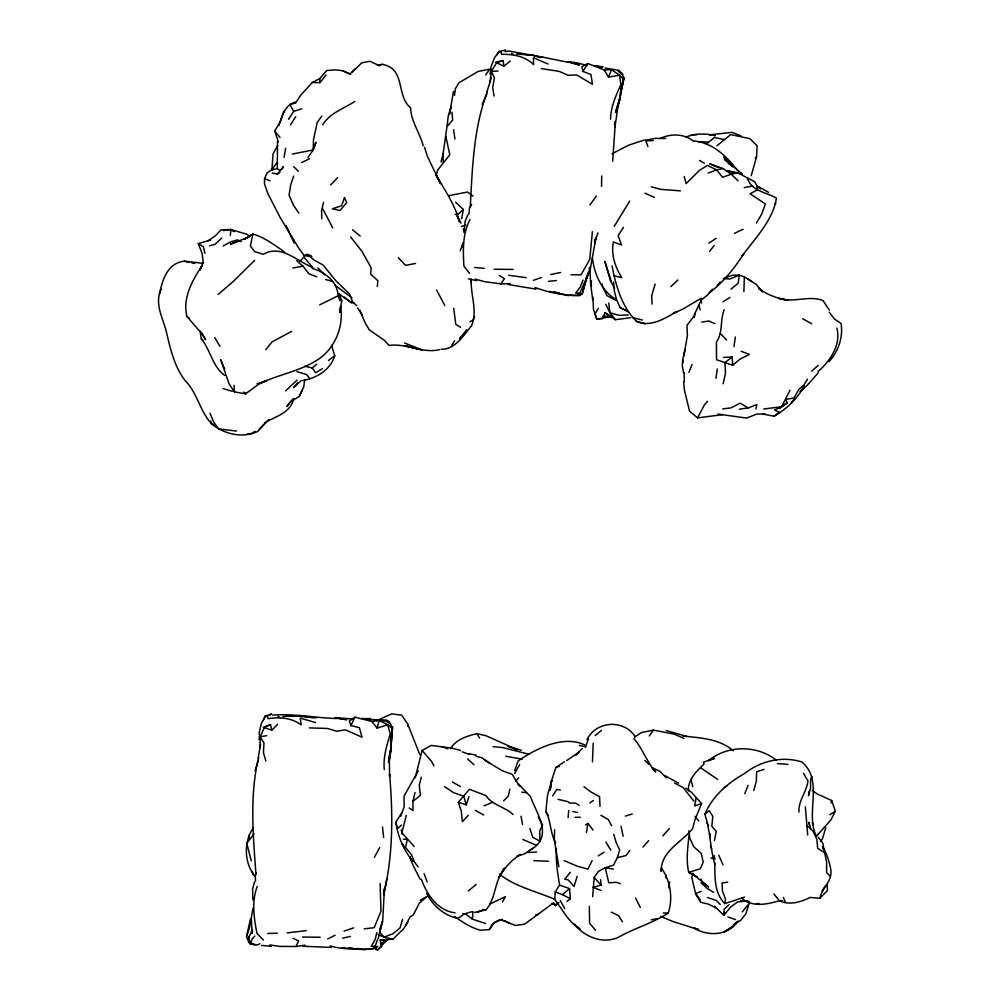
<?xml version="1.0" encoding="UTF-8"?>
<svg xmlns="http://www.w3.org/2000/svg" width="1000" height="1000" viewBox="0 0 1000 1000"><rect width="100%" height="100%" fill="white"/><g stroke="black" fill="none" stroke-linecap="round" stroke-linejoin="round"><path stroke-width="1.5" d="M251.375 918.575L252.05 933.45L252.6 930.925M728.337 170.9L737.925 172.925L754.75 181.775L756.95 185.85L756.925 190.1L750.062 193.75L765.413 204L761.513 214.488L756.45 223.025M277.512 141.2L277.312 168.525L280.1 170.787M277.162 162.387L271.588 169.913L267.1 172.938L264.55 178.538L264.475 183.837L267.875 193.65L280.038 217.312L298.512 247.812L304.188 255.662L311.887 256.688M255.95 874.375C253.25 835.688 249.325 795.7 258.65 757.6M589.8 269.3L589.55 270.413L589.6 267.3M601.525 186.488L601.712 175.975M688.425 790.913C687.913 779.137 696.513 771.4 704.062 763.962L703.375 762.2L714.525 758.363L708.462 760.662C727.613 745.013 756.825 744.825 776.287 760.15M589.35 906.312L589.587 923.213L595.612 930.288M589.55 270.413L589.625 267.525M592.663 896.7L594.163 877.425L598.413 871.413L605.225 867.763L613.538 865.163L617.325 857.663L619.675 849.95L616.2 842.638L613.737 834.362M554.625 829.688L554.3 839.525L558.837 866.762M743.888 291.712L744.375 276.913L739.212 275.138L732.688 275.2L724.613 278M618.925 99.925L614.975 127.037L615.212 124.475L612.675 161.225M751.275 175.6L756.612 156.463L757.113 145.75L749.9 138.688L730.7 134.575L716.925 145.8M798.95 812.087C798.213 800.913 806.513 791.963 808 781L803.512 773.363M271.887 170.238L273.05 153.85L277.7 145.6M383.963 894.775L384.175 890.625M391.112 736.925L390.825 749.6L388.475 762.15L389.162 756.838M610.55 119.213C610.763 107.037 615.962 95.45 620.9 84.488L619.487 75.188L611.525 69.737L604.163 69.938L587.863 63.537L581.838 66.775L582.9 71.4L590.962 74.513L592.45 84.312L576.788 74.963L568.112 75.287L559.113 71.35L541.312 68.587M685.013 349.837L682.65 359.75L682.3 366L683.55 372.812M556.375 848.575C555.65 861.125 557.688 873.05 559.55 885.075L555.25 891.975L554.775 899.587C562.762 909.762 568.35 922.075 579.963 928.925L573.925 924.013C584.475 936.513 601.775 944.338 617.762 937.588C634.038 928.238 652.387 923.3 668.2 913.138C673.2 898.55 670.512 880.85 661.513 868.225M592.388 231.7L589.75 259.45L581 274.875L570.925 274.725M815.738 834.975C805.575 811.338 823.787 780.675 801.875 761.988C782.45 755.775 760.65 760.812 744.725 773.425C727.9 782.95 712.45 796.062 704.825 814.312C710.425 830.688 710 847.925 714.875 864.513L714.812 863.05C715 877.075 714.025 892.8 724.775 903.587L741.75 898.088C752.125 907.625 767.262 904.362 779.425 900.725C789.675 905.537 800.525 902.138 810.113 897.463L819.925 898.225C821.888 887.812 832.738 881.188 830.775 869.412C829.262 861.325 826.775 853.512 822.387 846.5L824.087 851.363M469 213.9L469.438 208.438L471.625 204.5M377.325 286.475L377.812 280.7L370.65 274.037L371.175 267.825L361.987 251.388L350.613 236.962M485.487 923.5L472.35 919.112L472.962 912.025M258.188 758.037L260.55 744.425M568.125 817.55L568.763 810.525M338.938 293.587L341.775 300.812L339.663 312.4L340.625 305.988C343.587 324.65 336.737 344.275 322.137 356.525C304.862 369.95 282.587 373.438 262.9 382.075M593.162 743.25L592.475 761.862M366.737 719.425L386.538 720.088L389.325 721.587L392.425 728.4L390.825 749.6L392.287 726.725M382.225 921.1L378.3 938.45M464.025 232.2L465.138 221.4L467.987 214.537M389.363 755.575L391.388 746.6L389.35 761.525L389.65 776.825L389.575 774.25C393.062 814.2 393.162 854.613 383.85 893.863L384.412 888.625L382.675 921.637L379.9 931.525M598.362 308.325L595.025 313.788L596.825 319.062L610.487 316.737L603.05 316.262L612.438 317.1L604.95 312.812L602.212 318.775L596.825 319.062L593.475 309.413L592.938 297.05M447.15 125.525L448.225 116.112L451 107.062L449.637 113.825L453.462 91.438M709.425 292.787C723.487 282.137 734.488 268.15 744 253.438L741.925 256.288C754.963 238.25 772.812 220.8 776.45 198.15C766.137 191.95 751.4 191.575 747.138 177.537M619.8 96.775L619.113 102.6L616.287 110.925M441 161.962L443.15 153.525L446.925 126.688L452.688 120.062L451.975 112.25M741.237 351.287L749.312 354.425L739.8 359.288L732.688 365.262L716.525 359.7L716.425 342.062C723.162 332.438 719.9 320.25 724.188 309.825M230.275 235.463L230.975 229.675L223.375 230.588M490.05 81.938L491.35 71.3L490.7 67.787L494.2 58.312L498.975 51.513L505.575 50M555.625 842.65C550.05 833.05 551.087 821.25 545.85 811.575L547.487 795.512L551.65 780.6L550.2 789.812L551.65 780.6M809.087 791.162L808.512 795.713L810.525 788.462L810.625 778.8L812.188 776.9M304.713 379.588L303.738 386.987L299.262 396.413L290.525 401.775L286.725 406.562L292.75 399.038M259.037 739.412L259.5 735.9M253.075 908.075L249.275 928.562L246.525 936.6L248.962 942.55L253 943.787M688.913 835.938C687.725 847.975 685.987 860.487 688.713 872.362L697.45 877.175L688.713 872.362L700.3 868.787L703.213 862.175L701.275 853.425L693.688 846.65L689.837 838.238L688.85 830.775M454.475 95.4L455.387 88.725L458.95 82.762L478.013 71.513L489.75 69.112L485.662 74.938M620.837 90.425L619.5 100.175L615.612 112.325L616.225 109.6M683.812 356.025L687.387 335.725L686.988 325.387L693.25 317.075L701.112 300.188L707.45 295.05L712.438 289.175M470.262 207.35C472.35 168.625 473.387 128.463 487.337 91.8M733.988 346.562L735.362 336.987M709.675 837.85L710.275 833.65M715.938 378.25L717.288 369.025M668.812 887.862L669.688 881.925M250.562 918.662L246.525 936.6M586.45 832.375L587.913 823.45L585.45 825M724.775 903.587L725.525 899.062L722.45 891.087L722.1 882.95L727.65 882.163M284.075 157.425L285.663 148.15M390.462 752.25L388.963 760.675C391.45 749.562 390.975 738.15 392.6 726.862L390.425 741.025M594.763 243.388L595.262 240.662M696.15 797.625L694.663 805.975L701.6 803.562L691.425 792.262L685.875 788.225M461.662 218.787L463.338 209.513L455.6 202.125M383.525 893.25L384.012 890.575M614.55 124.4L615.1 121.475L614.587 124.025M383.85 893.863L386.85 878.787M597.925 232.887L594.775 242.475L595.975 237.338L590.175 269.875L579.862 293.125L578.112 294.025L582.175 293.9L586.663 277.938L582.175 293.9L579.712 295.438C564.525 295.825 549.062 292.638 534.963 287.488M714.425 840.475L716.3 831.388L711.8 826.25L712.825 816.4L709.25 810.662L704.825 814.312M406.287 815.35L401.9 832.738L414.175 846.562M486.838 92.175L491.337 77.6M694.3 317.538L695.263 313.087M509.837 789.1L508.275 796.15L503.6 800.825M755.875 408.988L756.862 404.525L748.275 407.925L739.375 409.175M723.088 383.8L725.487 373.212L725 362.463L732.188 356.962L732.688 365.262M605.025 68L618.888 70.35L622.513 74L623.7 79.325L619.5 100.175L623.763 77.65M323.575 202.325L321.587 210.7L321.75 218.875M409.175 808L412.975 810.537L412.925 801.3L415 792.55M460.575 750.475L452.362 748.225L431.238 745.425L422.1 750.462L415.262 777.725M379.8 930.225L380.838 926.087M376.838 932.613L375 939.887L371.15 946.475L375.3 945.975L377.638 939.188M421.3 777.188L419.263 785.225L420.375 795.375L412.925 801.3M489.963 73.8L491.15 69.237M384.3 769.6C383.013 757.5 386.75 745.362 390.288 733.875L387.738 724.812L377.1 728.075L379.162 720.387L387.738 724.812L392.425 728.4M753.775 790.525L756.338 780.987L756.675 771.725L764.062 769.388M692.9 873.175L691.775 877.288L695.675 894.038L700.662 902.237L708.475 904.163L716.55 908.175L723.838 915.325L730.638 907.038L737.613 901.95L747.463 900.9L740.662 901.112L749.475 901.575M253.3 827.938C243.375 841.888 244.112 863.925 255.438 876.663M436.087 175.775L437.663 170.062L449.825 154.787L445.788 136.213M254.575 881.787L252.6 888.95L252.838 899.812M462.1 246.863L463.25 242.75L460.262 250.65M564.438 761.825L555.825 767.525L551.337 781.612M620.513 92.562L624.062 77.825L620.65 90.275M616.587 108.362L620.425 97.263L616.7 109.562M655.113 284.05L651.725 295.65L652.038 304.125M402.6 919.287L400.075 927.875L393 933.725L384.188 937.087L378.113 934.65M342.537 70.662L350.588 74.3L342.537 70.662L335.337 69.875L326.763 70.512L319.725 78.6L312.312 82.463L300.675 95.213L296.325 101.875C284.762 104.188 282.275 116.325 278.812 125.712M825.788 827.7L822.438 838.838L820.812 841.488M159.4 294.075C162.438 280.025 167.35 262.95 184.387 261.175L203.25 263.35M577.163 876.3L574.05 886.488L568.225 879.912L564.725 879.1L570.4 872.325M255.1 770.638L258.363 760.062M724.737 912.4L723.838 915.325L724.075 909.362L728.988 904.725M701.6 803.562L695.025 819.55L692.55 828.838C681.4 842.463 660.837 851.112 661.213 871.35L660.913 868.512M594.525 241.812L595.337 239.225M830.9 802.887L831.65 800.512L817.038 793.863L812.188 790.337M585.55 747.475L588.4 738.787M513.075 814.525C504.925 806.737 492.375 805.35 485.863 795.575L469.4 789.262L458.338 802.288L466.25 804.85L468.963 796.663M293.637 176.075L290.675 185L289.075 195.212L293.35 205.037L298.875 213.175M161.6 288.612C153.338 303.812 163.938 319.25 166.938 334.212C170.688 350.4 174.75 367.1 185.087 380.5C197.45 392.875 199.775 411.213 211.625 423.875C224.088 434.212 242.812 438.663 257.838 431.362L268.85 419.412M471.275 279.075C470.225 294.788 478.05 311.038 471.413 325.913C463.638 335.45 454.925 349.738 441.025 349.275M283.837 111.3L280.238 121.587L274.713 131L278.375 141.862M591.538 280.938L590.625 283.512L592.65 299.713M514.663 770.6L518.088 761.012C535.662 748.7 563.75 734.538 585.013 745.088M583.725 286.188L589.062 271.712M257.262 886.425C251.462 901.162 254.037 918.263 256.913 933.425L263.412 939.95M312.825 150.575L315.975 142.275L313.188 149.95L307.875 157.55M400.662 816.075L404.1 807.05L404.062 796.062L418.225 770.875M586.275 278.05L588.825 271.425M474.613 316.537L473.363 319.762L469.888 321.825M583.038 280.05L580.312 287.05L575.675 293.113L579.862 293.125M688.925 372.438L692.038 364.5M744.8 793.612L748.1 785.362M256.4 872.775L255.275 875.562L255.512 881.025M623.7 79.325L619.487 75.188L608.525 77.112L611.525 69.737M482.212 104.3L486.763 94.2M263.612 719.737L265.225 716.175L271.588 713.875L269.587 715.387M260.125 747.475L260.1 736.762L264.462 727.35L270.525 724.65L271.863 730.163L277.6 724.325M309.35 727.913L327.35 728.45L336.775 731.25L345.337 729.85L362.038 737.2L359.35 727.663L350.962 725.562L354.925 717.15L371.887 721.488L379.162 720.387M789.987 390.312L781.562 406.775L779.15 408.413L787.062 402.975L785.713 399.4L794.05 397.95L798.512 389.888L804.175 384.575L807.513 379.162M282.213 169.062L283.4 166.588L277.475 173.988L272.35 173.1M299.262 396.413L302.375 389.862M556.925 903.062L555.688 905.6L551.938 903.363M248.962 942.55L248.863 937.113L252.537 929.65M552.65 795.875L556.75 789.463L560.388 789.987M331.55 345.275L334.725 355.688C330.45 370.4 315.363 378.95 300.988 380.75L293.65 387.612L297.962 382.475M269.738 944.95L279.55 946.388L295.875 946.525L298.663 940.938L293.012 938.288M592.112 860.588L587.962 869.137L577.163 866.175L564.1 860.55M831.65 800.512L835.337 811.175L830.975 819.8L816.8 835.812M405.7 925.312L409.975 917.062L413.4 914.825L419.3 903.15L427.713 896.062L420.175 900.3M470.075 219.475C462.5 233.375 462.95 250.662 463.925 266.075L469.562 273.35M293.925 398.375C290.338 413.162 275.85 416.262 264.688 422.75M454.613 916.425C462.45 922.188 470.462 927.463 480.225 930.225L489.375 929.575L492.05 924.488L499.875 919.488L515.487 925.462L524.663 924.15L553.638 902.812L555.688 905.6L558.913 902.513M614.212 226.4L629.712 201.05M804.225 385.9C797.525 398.625 786.488 409.137 774.025 416.238L763.238 414.113M374.375 857.262L379.738 847.562M514.562 773.7L519.6 764.688M502.388 902.025L505.45 896.612L490.1 903.962M246.325 392.5L245.525 393.85L234.412 391.838L229.037 383.812L220.7 359.675L224.725 369.263M755.35 158.55L756.612 156.463M496.938 54.837L498.975 51.513L501.287 52.188L501.4 54.325C512.938 54.013 525.062 56.238 533.6 64.6L533.438 57.7L548.1 64.05M407.975 921.688L403.688 928.675L392.75 939.35L388.8 939.062M451.825 345.275L454.575 340.838M494.062 96.112L492.688 87.475L494.425 77.925L491.35 71.3L496.85 62.5L503.188 60.562L503.837 66.2L510.25 61.112M582.9 71.4L587.863 63.537M413.113 861.438C403.688 850.562 397.9 836.462 395.825 822.275L401.725 813M290.438 124.925L295.738 116.65M623.488 227.3L618.088 235.688L621.6 245.012L613.4 241.975C610.887 254.688 615.125 266.938 621.75 277.663L614.062 275.712L612.1 265.925M288.488 119.412L293.712 111.325L301.688 108.837M475.238 279.088L484.787 281.725L500.975 283.875L504.425 278.675L499.15 275.35M822.025 890.888L825.375 885.888M683.612 382.013L684.5 390.5L689.562 411.188L697.588 417.875L704.338 405.062L707.588 401.287M321.863 115.962L317.225 122.513L313.5 139.613L313.188 149.95L292.375 154.062M649.3 735.95L653.425 730.15L674.225 734.1L683.75 738.363M489.375 929.575L494.75 922.113L502.612 919.3M589.888 204.975L596.4 196.012M794.062 399.25L791.462 402.762L793.012 400.8M450.637 748.675C455.887 739.388 467.1 736.062 476.863 733.637L485.9 735.688L517.288 749.725M586.975 739.663C596.1 720.725 624.05 719.013 635.2 736.762M828.95 361.688C838.363 351.488 843.388 337.212 841.038 323.387L834.4 319.05L829.25 312.188M629.913 850.475L625.938 855.575L617.325 857.663M709.475 251.475L714.225 245.463M265.775 349.725L272.025 341.887L291.7 331.337M742.288 911.925L749.15 903.4L745.9 913.787L740.863 920.2L733.2 925.013L737.1 921.838M312.312 82.463L319.837 82.65L326.087 74.938M352.512 72L361.688 62.888L369.938 61.25L379.3 65.7L382.088 64.312C406.163 68.425 395.637 95.612 410.625 107.85C410.962 121.388 419.837 132.775 423.25 145.762M529.075 850.738C554.35 837.537 537.238 815.013 530.45 796.538L517.575 783.075L512.1 774.212L502.337 770.825L484.712 760.113M717.262 285.512L720.263 281.988M515.775 781.125L518.6 777.825M706.338 144.175L714.412 137.425L724.188 139.613M816.575 835.95L818.288 834M642.95 847.087L648.7 840.638M662.812 835.95L669.362 828.6M818.275 372.788L807.463 385.012L802.038 389.762M254.85 936.05L252.025 939.163L250.35 944.175L257.663 944.95L259.812 943.725M738.075 921.038C728.288 936.012 707.537 936.675 693.425 927.775L698.587 929.625L672.663 921.413L660.662 916.35M468.25 815.325L462.388 821.712L461.325 811.087L458.338 802.288M322.7 124.65C330.462 112.7 343.537 108.775 354.738 101.487M474.625 912.387L485.825 909.912C496.037 898.913 494.125 881.438 503.762 869.775L498.663 877.85C504.025 868.5 511.225 860.037 520.575 854.5L517.038 856.125M254.638 260.363L232.913 281.788L218.162 294.425M330.562 184.988L337.6 177.675M259.113 429.225L264.025 424.125M819.925 898.225L827.438 890.55L827.125 884.825M582.238 748.525L575.725 755.088L578.05 753.112M349.588 74.312L355.387 68.55M285.613 390.925L297.075 380.1M254.025 833.988L246.8 843.238L251.25 860.925M670.863 286.588L677.925 279.962M401.438 825.075L397.6 828.65L395.825 822.275M221.775 238.05L214.95 244.35L209.475 245.775M463.338 209.513L458.2 214.213L455.225 214.387M800.05 391.512L804.375 387.638L801 390.662M817.925 371.65C830.088 361.087 841.263 344.988 836.862 328.062M811.587 371.225L818.188 365.412M304.837 366.262L312.238 368L316.712 364.188M555.25 891.975L562.4 894.625L569.562 888.6L559.55 885.075M595.2 735.562L601.388 730.413M731.05 289.15L738.263 283.175L739.212 275.138L729.688 279.088L723.275 278.475M468.312 890.925L476.2 884.463M567 901.388L570.35 898.662L569.562 888.6M369.025 949.1L375.438 948.288L377.688 946.462L373.675 947.087L375.3 945.975M328.475 360.5L334.725 355.688M579.163 751.988L566.7 760.575M312.762 267.425C296.775 261.35 281.413 243.988 263.288 254.275L254.7 251.675L250.362 245.888L252.938 234.037L244.45 239.3L252.938 234.037C264.613 237.475 274.675 245.125 284.587 252.062M774.025 416.238L779.325 412.262L774.6 410L782.85 406.1M354.925 717.15L349.338 721.1L350.962 725.562M589.775 802.95L593.3 800.45M532.913 848.125L524.95 853.688L517.15 856.25M787.062 402.975L781.562 406.775L763.775 409M277.475 173.988L279.85 172.362M201.287 332.275L205.613 339.7L202.338 334.275L186.912 316.45C182.338 297.987 192.387 280.038 202.413 265.225L199.9 270.062L203.175 262.162L202.15 253.6L198.275 243.612L208.075 240.763L215.525 235.688L221.025 229.825L230.625 229.488L247.138 234.3L249.163 236.3M612.038 153.775L628.75 145.113L644.5 139.975M708.913 243.15L716.125 238.337M634.462 737.138L641.663 732.475L653.425 730.15M829.8 814.75L835.337 811.175M598.25 855.888L604.062 852.237M701.363 298.137L682.975 309.012L673.35 313.387L676.85 311.512C665.113 318.35 650.738 327.55 636.85 321.475C624.175 309.825 618.05 292.013 614.062 275.712M387.663 939.775L380.788 944.038L381.625 946.538L377.488 950L373.862 947.562M722.875 301.8L729.938 297.438M322.587 368.562L315.6 372.775L312.238 368M503.013 869.262L505.3 867.95M255.263 431.362L250.138 434.2L247.225 434.087M223.2 245.963L230.425 241.988L237.887 239.75M724.3 787.513L726.862 786.112M312.075 268.412C324.775 271.775 337.65 281.7 338.025 295.812L319.725 304.825M376.5 720.713L391.7 713.863L401.712 715.175L407.725 724.05L419.7 754.375M327.663 938.988L335.15 935.25M301.65 162.55L309.55 158.7M734.513 233.287L743.037 229.325M478.013 912.087L482.163 910.238M304.188 255.662L307.25 254.375L311.112 255.738M484.1 805.812L492.425 802.362M701.05 891.413L695.662 893.637L700.188 899.825M249.35 236.788L230.438 244.25L238.188 241.213L241.15 241.438M685.55 137.312C694.725 133.025 705.525 133.575 715.263 135.412M708.225 173.075L716.513 169.85L723.175 168.575L731.188 174.175L738.112 180.863M270.525 724.65L263.238 727.3L271.863 730.163M741.75 898.088L744.6 897.075M533.45 280.312L541.337 277.525M461.463 226.513L465.775 225M660.062 138.475C670.875 133.387 684.237 133.512 693.725 141.375M555.825 767.525L559.388 766.312M259.625 382.975L266.65 380.613L258.488 384.375L245.525 393.85L243.825 392.025M344.038 931.125L353.612 927.887M756.012 904.275L758.8 903.337M366.863 949.038C354.888 949.262 341.763 949.375 330.05 945.925M625.288 816.1L632.25 813.975M378.225 65.45L382.088 64.312M774.725 203.713L775.85 203.388M472.675 911.538L464.412 913.838L457.962 918.438C444.225 915.612 432.75 905.738 426.675 893.263M600.588 879.75L601.05 885.15L592.925 887.4L601.05 890.413M257.1 383.725L261.613 382.475M208.075 240.763L210.688 240.062M295.875 102.963L289.887 104.537L293.712 111.325M535.662 914.95L538.3 914.262M272.562 715.138C294.05 713.337 315.688 718.05 337.262 718.525M271.588 169.913L277.312 168.525M503.188 60.562L495.625 62.287L503.837 66.2M342.562 938.175L350.5 936.4M550.675 274.525L560.575 272.5M645.55 140.25L655.125 138.363L665.788 138.5M651.2 919.8L656.938 918.688M415.55 263.475L405.55 265.35L398.312 257.7M737.925 172.925L731.188 174.175L722.65 177.312L716.513 169.85L707.45 165.45L699.388 170.438L686.1 183.637L684.287 176.5M744.225 187.6L752.65 186.038M567.913 295.688L571.112 295.125M289.062 716.388L299.55 715.6L312.538 717.513M292.725 267.975L303.1 266.262L308.95 273.85L316.8 276.825M315.525 722.575L300.188 718.075L301.2 724.912C291.7 717.663 279.387 716.938 267.975 718.675L267.613 716.575L265.225 716.175L261.325 723.525L259.025 733.35L260.1 736.762L266.688 735.688M630.575 317.725L615.425 319.7L604.95 312.812M701.675 322.088L708.812 320.988L714.875 323.638M539.925 57.562L542.712 57.138L568.837 62.462M449.087 195.625L467.512 192.025L472.962 196.1M295.875 946.525L304.988 945.175M282.825 716.587L293.15 715.713L290.05 716.2L296.562 715.925L315.825 717.938M287.2 932.875L306.212 930.662M697.588 417.875L722.4 414.688M505.025 51.55L509.1 51.037L542.712 57.138M722.763 408.9L731 407.875L740.05 403.137L748.275 407.925M374.038 947.65L377.488 950L387.038 939.95L380.788 944.038L380.25 940.125L385.95 939.412M375.438 948.288L364.05 949.7L352.362 948.487M364.162 928.825L374.175 927.725L380.962 911.338L380.15 883.475M439.387 349.688C422.25 353.7 406.262 343 389.087 345.45L384.513 340.387L369.412 329.988L365.15 322.912L359.9 310.175M548.337 281.35L556.438 280.562M380.25 940.125L390.35 939.375M320.213 937.237L302.425 937.05M723.587 357.413L732.188 356.962M628.175 314.913L618.987 315.35L609.925 312.738L605.75 304.363M362.562 718.812L370.5 718.45M528.05 852.463L536.587 852.075M491.35 71.3L498.025 71.05M267.7 933.45L277.312 933.213M500.975 283.875L510.188 283.663M516.388 54.088L533.1 55.163L539.4 57.013L534.087 55.925M653.325 140.6L645.85 140.738L647.887 146.525M574.987 817.337L580.275 817.262M782.175 900.688L779.425 900.725L773.875 893.925M494.05 269.262L513.188 269.413M692.188 134.725L696.875 134.675M765.125 414L756.838 414.062L746.612 418.088L718 414.062M571.1 295.438L579.712 295.438M331.213 947.438L302.95 946.25M403.45 839.237L407.262 839.275L405.588 847.575L411.475 854.663L414.363 861.862L418.188 866.938M335.138 717.65L352.875 719.025M533.862 860.675L548.575 861.237M698.125 141.688L708.112 142.137M663.325 912.913L668.2 913.138M342.025 947.875L350.875 948.4M526.275 277.663L508.638 275.275M777.45 763.6L787.913 764.362M595.25 66.125L603.162 66.75M526.213 54.8L530.112 55.113M255.7 944.625L250.35 944.175L248.863 937.113M599.312 67.25L601.925 67.487M261.5 945.413L271.3 946.3M493.025 746.637L502.663 747.55L528.763 754.2M349.4 947.862L352.163 948.125M356.3 948.512L359.062 948.775M474.625 267.425L484.2 268.375M361.85 718.363L369.588 719.2M353.775 302.913L351.388 302.663L338.363 293.538M521.825 792.15L526.425 792.688M680.425 190.85L660.812 189.375L651.237 186.825M715.2 135.575L709.475 134.863L732.087 132.35L740.837 135.762M236.513 431.05L218.4 428.875L213.525 421.65L209.988 413.15M535.938 289.137L508.038 284.475M522.15 759.15L505.85 756.237M482.938 909.525L485.825 909.912M376.962 719.912L386.037 721.188L390.737 724.137M568.175 61.588L577.737 62.95L586.925 65.512M341.775 300.812L339.913 300.538L338.025 295.812M337.312 718.263L346.6 719.688L339.162 718.413M613.35 869.062L605.225 867.763L608.8 882.8L616.312 882.312L620.388 883.6M191.875 262.95L194.613 263.4M462.837 913.55L465.7 914.05L472.35 919.112M549.513 291.45L566.8 295.1M469.162 753.775L475.975 755.088M572.812 811.525L577.438 812.463M726.112 170.725L734.425 172.5M468.375 278.837L476.625 280.625M553.925 291.8L559.338 293M558.038 799.325L568.013 801.688L569.45 803.062L575.475 803.075L579.25 805.45M579.375 745.35L584.612 746.575M594.6 65.6L602.163 67.375M693.388 140.887C712.7 142.537 726.862 156.412 737.987 171.012M476.138 756.312L481.675 757.688L490.037 763.475M632.375 317.538L642.35 320.025M710.825 857.975L715.138 859.075M325.588 279.562L332.587 281.388M392.75 939.35L384.188 937.087L379.363 932.038M455.125 912.85C437.75 910.812 426.825 894.538 421.413 879.375M404.9 345.6L420.688 349.6L404.95 345.712M184.387 261.175L189.137 262.512M521.3 750.275L507.638 746.2L516.65 749.425M214.587 424.738L211.625 423.875L210.712 420.975M636.125 321.25L645.438 323.938M223.137 388.6L232.275 391.3M296.925 371.637L306.588 374.525L309.837 378.775M707.475 897.562L716.312 900.413L720.238 904.488M727.837 916.963L735.588 919.625M723.175 168.575L709.762 163.837L718.075 167.463M404.575 342.962L422.238 350.012M442.113 746.712L447.725 748.725M462.2 751.825L469.2 754.425M555.35 899.587C536.7 891.363 515.588 887 499.487 874.163M264.55 178.538L270.138 180.875M522.788 839.463L536.4 845.3M666.338 730.525L686.625 736.413L682.913 736.05C700.3 737.862 719.463 738.763 733.325 750.8M613.575 281.913L614.35 291.025L616.55 299.688L620.237 307.762L626.1 310.325M644.987 193.188L654.4 197.413M652.837 767.962L659.85 771.35L666.488 777.925M611.375 912.113L618.6 915.662L622.463 921.787M562.4 894.625L570.35 898.662M620.237 307.762L628.4 311.95M674.412 783.05L683.2 787.562L693.775 801.012M664.788 775.525L678.55 783.2M768.65 192.387L756.95 185.85M802.738 318.75L811.625 323.75M475.288 810.3L483.713 815.062M452.337 781.963L460.438 786.575M600.862 815.275L608.4 819.638L611.587 825.688M699.6 160.45L704.388 163.238M277.913 716.35L279.75 717.425M504.862 920.638L509.363 923.312M198.275 243.612L203.35 246.725L204.988 253.287M713.675 892.438L706.675 888.088L701.062 882.675M744.375 276.913L752.1 281.75M351.95 297.875L334.925 285.188M460.513 327.312L455.75 324.25L453.725 308.25M230.625 229.488L234.088 231.713M700.863 767.913L717.688 779.45M518.025 784.725L520.55 786.4M748.275 279.125L756.35 284.525L762.438 291.913L758.7 288.3C767.262 295 777.763 298.637 788.413 300.225L779.038 298.412C793.4 303.163 808.988 295.012 822.95 300.525L829.338 310.075M186.912 316.45L189.163 317.938M444.562 786.6L453.55 792.688L463.75 796.15L466.25 804.85M756.925 186.275L760.675 188.863L756.938 186.163M742.4 173.988L724.338 159.225L732.8 166.725L723.737 156.975L729.488 164.25L728.1 162.488M350.412 301.938L351.388 302.663L347.863 299.837M583.95 786.7L591.138 792.062L599.587 796.7L600 806.312M511.55 53.25L513.237 54.538M344.363 297.062L346.788 299.012M618.25 71.375L622.55 74.887M692.862 874.137L708.637 886.975L702.188 881.7L700.938 879.013M307.25 254.375L314.462 260.312L323.038 264.925L335.8 280.688L348.963 293.412M352.625 229.788L360.2 236.062M296.7 260.788L303.1 266.262M830.337 876.188L826.612 872.8L826.65 862.325L824.712 852.887L817.675 848.25L816.825 839.212L812.913 831.012L806.925 825.5L805.312 806.787M467.575 758.913L473.837 764.7M644.875 760.475L649.15 764.55M356.625 305.613L352.4 301.55L349.625 294.012M293.688 166.675L298.375 171.238M200.125 331.087L201.3 338.738L203.438 340.85M317.925 267.95L324.7 274.925M714.663 906.237L716.55 908.175M224.688 375.412C212.25 366.3 210.613 350.112 201.3 338.738M720.362 333.488L726.6 339.988M312.55 267.3L304.175 257.45M652.288 768.225L655.7 771.988C646.737 761.888 642.675 748.65 633.837 738.637M594.163 877.425L601.05 885.15M274.713 131L280.025 137.475M695.037 816.363L698.787 821.05M615.425 319.7L609.925 312.738L608.763 303.05M371.887 721.488L377.1 728.075M587.913 823.45L593.05 830.05M818.337 837.288L822.875 843.337L824.275 851.263M422.1 750.462L431.575 761.413L433.913 765.812M357.6 307.975L362.238 315.238M403.587 845.875L402.038 843.413L404.575 847.725M260.1 736.762L263.975 742.962L263.425 752.65L265.863 761.05M545.85 811.575L548.162 815.312M476.863 733.637L479.6 738.062M604.163 69.938L608.525 77.112M605.938 842.138L610.812 850.163M707.025 822.925L708.562 825.537M214.737 337.537L219.95 346.337M444.787 305.487L436.562 289.975M332.713 227.913L322.925 209.075M560.3 900.588L564.788 908.688M614.587 288.188L610.325 280.425L604.8 261.312L608.288 272M538.25 816.912L542.625 825.075L539.7 830.825L539.925 841.137L532.775 837.325L529.837 828.438M461.012 223.175L457.1 215.812L459.55 221.925C454.963 204.5 444.688 190.212 436.025 174.775L440.525 183.637L427.612 156.862L424.513 147.287M294.175 243.088L286.038 225.637M635.575 898.025L640.325 907.387M420.225 879.287L412.762 864.762L409.812 856.637M710.438 846.162L711.675 848.812M718.763 855.225L722.987 864.812M783.425 897.487L785.325 902.5M409.9 856.862L411.438 860.938L409.85 856.7M812.337 822.763L813.312 825.425M424.1 873.625L427.113 881.888M591.587 286.25L590.625 283.512L589.9 268.012M252.262 872.025L253.188 874.775M608.713 273.288L611.312 281.512M810.938 829.463L808.988 822.237L809.225 825.037M690.95 779.725L692.788 786.725M698.988 305.338L700.163 309.812M463.275 228.988L463.988 231.875M401.262 829.887L401.9 832.738M470.625 279.7L471.2 282.462M621.087 826.338L623.112 836.237M521.025 816.225L522.525 824.388M701.112 300.188L701.6 303.025M602.112 283.962L602.575 286.688L607.05 295.725L615.525 300.175L615.725 299.3C601.462 290.912 594.3 273.8 592.45 258.075M453.587 129.6L454.925 138.975M682.65 359.75L683.025 362.575M382.525 827.025L383.638 837.487M407.725 724.05L407.975 726.475M249.037 835.125L249.312 838.2M806.925 825.5L807.688 834.963M714.275 855.6L714.488 858.575M401.85 831.137L402.062 834.175M234.013 385.25L234.412 391.838M319.725 78.6L319.837 82.65M684.15 372.55L684.3 381.512M443.15 153.525L443.2 162.35M665.975 875.025L665.975 877.962M299.887 261.388A276.35 276.35 0 0 1 304.113 256.837M344.5 197.638L341.562 205.775L332.35 208.8L339.9 210.525L346.737 202.75L344.5 197.638M466.763 330.163L459.8 338.562L466.763 330.163M733.4 926.188L724.45 931.737L733.4 926.188M572.062 62.85L570.25 62.462L579.3 65.025L572.062 62.85"/></g></svg>
